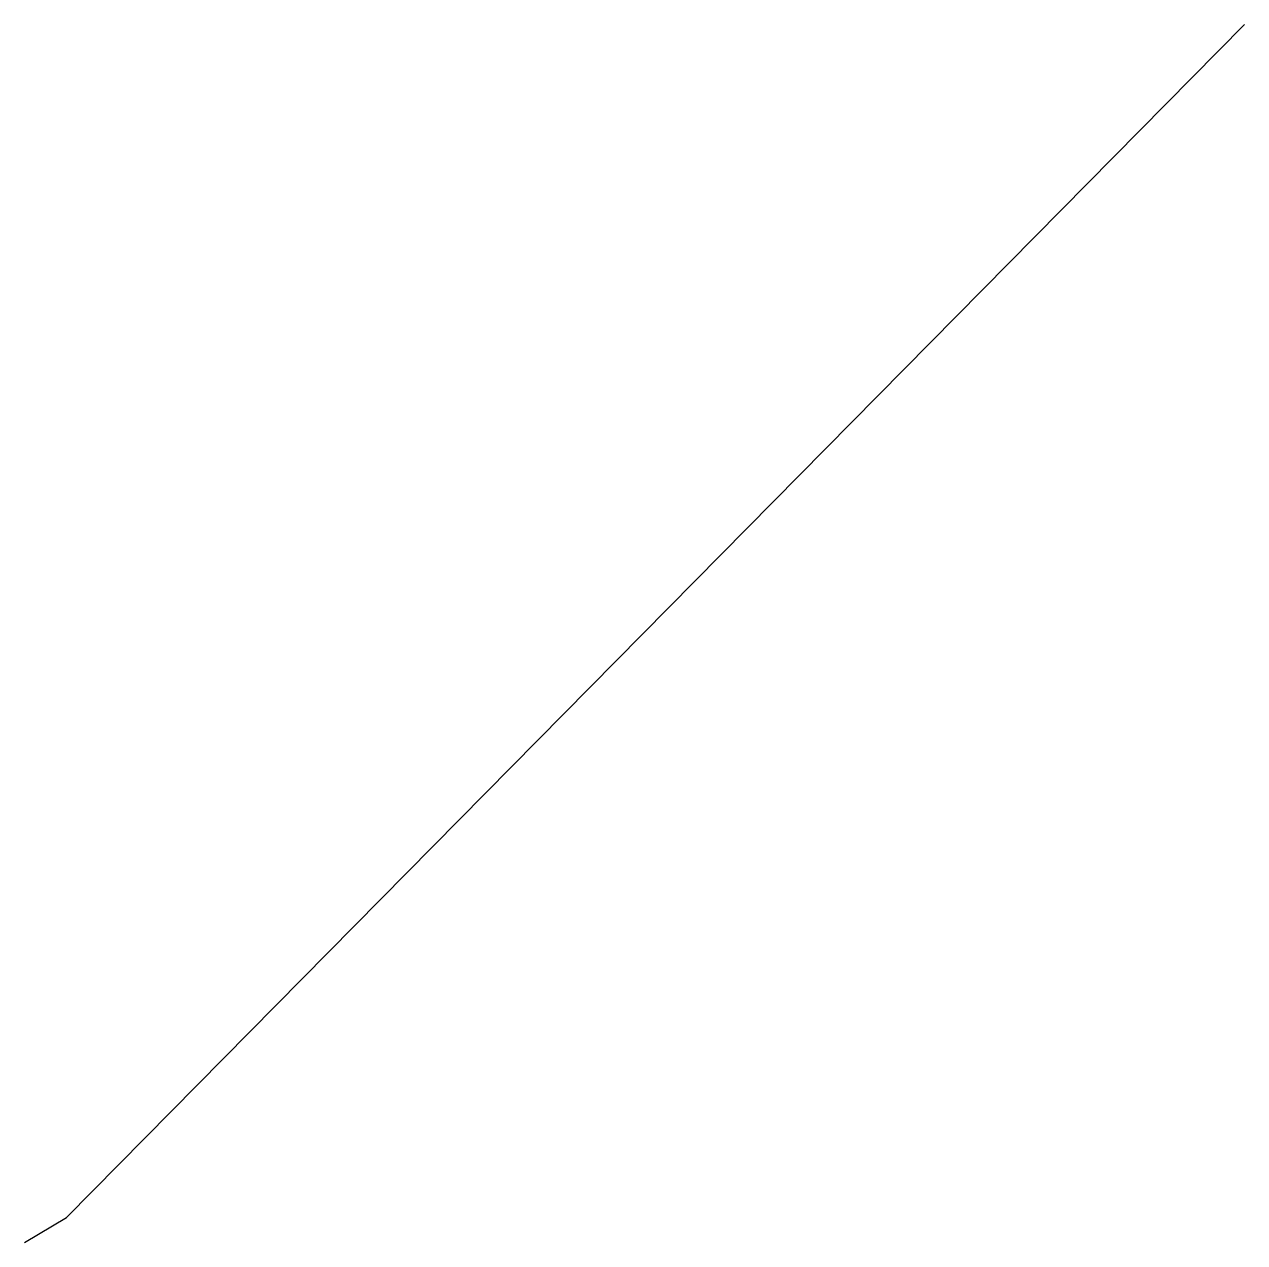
# Model space of a CAD drawing. Header units: millimetres. Extents: x 0 to 2493, y 0 to 2488.
import ezdxf

# ---------------------------------------------------------------- set-up
doc = ezdxf.new("R2010")
doc.units = ezdxf.units.MM

msp = doc.modelspace()

# ---------------------------------------------------------------- linework, layer by layer
for p, q in [((86.1, 50.9), (2493.3, 2487.7)), ((0, 0), (86.1, 50.9))]:
    msp.add_line(p, q)

doc.saveas('drawing.dxf')
